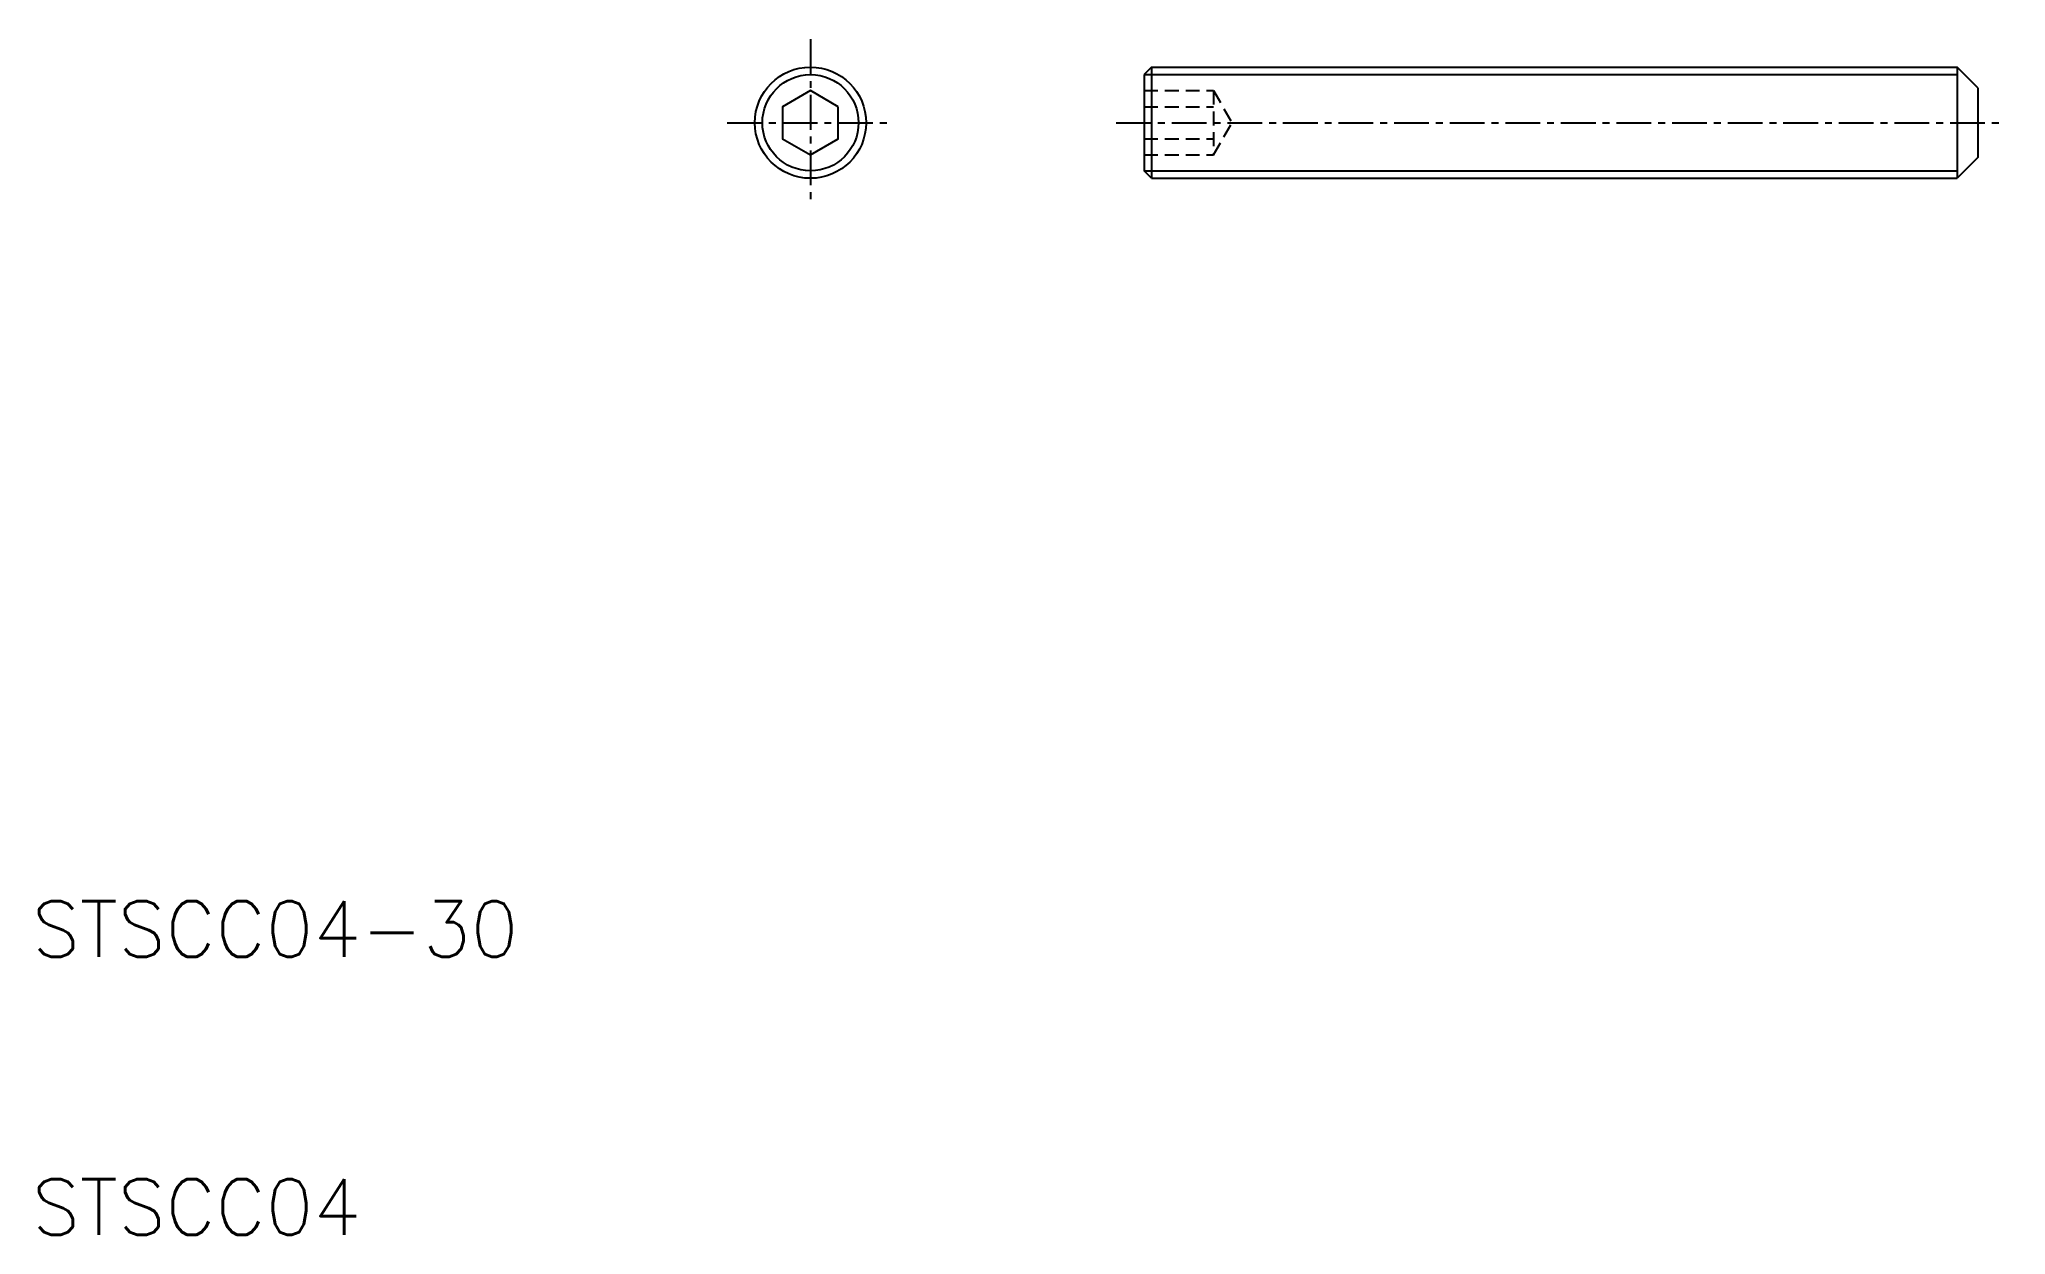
# Model space of a CAD drawing. Extents: x 10.3 to 81, y 10 to 53.
import ezdxf

# ---------------------------------------------------------------- set-up
doc = ezdxf.new("R2010")
doc.units = 0
doc.linetypes.add('CENTER', pattern=[2, 1.25, -0.25, 0.25, -0.25])
doc.linetypes.add('DASHED', pattern=[0.75, 0.5, -0.25])
doc.layers.get('0').update_dxf_attribs({"linetype": 'CONTINUOUS'})
doc.layers.add('CENTER', color=1, linetype='CENTER')
doc.styles.get("Standard").update_dxf_attribs({"font": 'txt.shx'})

msp = doc.modelspace()

# ---------------------------------------------------------------- linework, layer by layer
at = {"color": 7, "linetype": 'CONTINUOUS'}
for p, q in [((50.27, 52), (50, 51.73)), ((50, 51.73), (50, 48.27)), ((50.27, 52), (79.25, 52)), ((50.27, 52), (50.27, 48)), ((80, 51.25), (79.25, 52)), ((79.25, 52), (79.25, 48)), ((80, 51.25), (80, 48.75)), ((50.27, 48), (50, 48.27)), ((80, 48.75), (79.25, 48)), ((50.27, 48), (79.25, 48))]:
    msp.add_line(p, q, dxfattribs=at)
at = {"color": 3, "linetype": 'CONTINUOUS'}
for p, q in [((50, 51.73), (79.25, 51.73)), ((50, 48.27), (79.25, 48.27))]:
    msp.add_line(p, q, dxfattribs=at)
at = {"color": 3, "linetype": 'DASHED'}
for p, q in [((50, 51.155), (52.5, 51.155)), ((52.5, 51.155), (52.5, 48.845)), ((52.5, 51.155), (53.167, 50)), ((50, 50.577), (52.5, 50.577)), ((52.5, 48.845), (53.167, 50)), ((50, 49.423), (52.5, 49.423)), ((50, 48.845), (52.5, 48.845))]:
    msp.add_line(p, q, dxfattribs=at)
at = {"color": 7, "linetype": 'CONTINUOUS'}
msp.add_lwpolyline([(39, 50.577), (38, 51.155), (37, 50.577), (37, 49.423), (38, 48.845), (39, 49.423)], close=True, dxfattribs=at)
for radius in [2, 1.73]:
    msp.add_circle((38, 50), radius, dxfattribs=at)
at = {"layer": 'CENTER', "linetype": 'CENTER'}
for p, q in [((38, 53), (38, 47)), ((35, 50), (41, 50)), ((49, 50), (81, 50))]:
    msp.add_line(p, q, dxfattribs=at)

# ---------------------------------------------------------------- texts
at = {"color": 7, "linetype": 'CONTINUOUS'}
for s, p in [('STSCC04-30', (10, 20)), ('STSCC04', (10, 10))]:
    msp.add_text(s, height=2, dxfattribs=at).set_placement(p)

doc.saveas('drawing.dxf')
